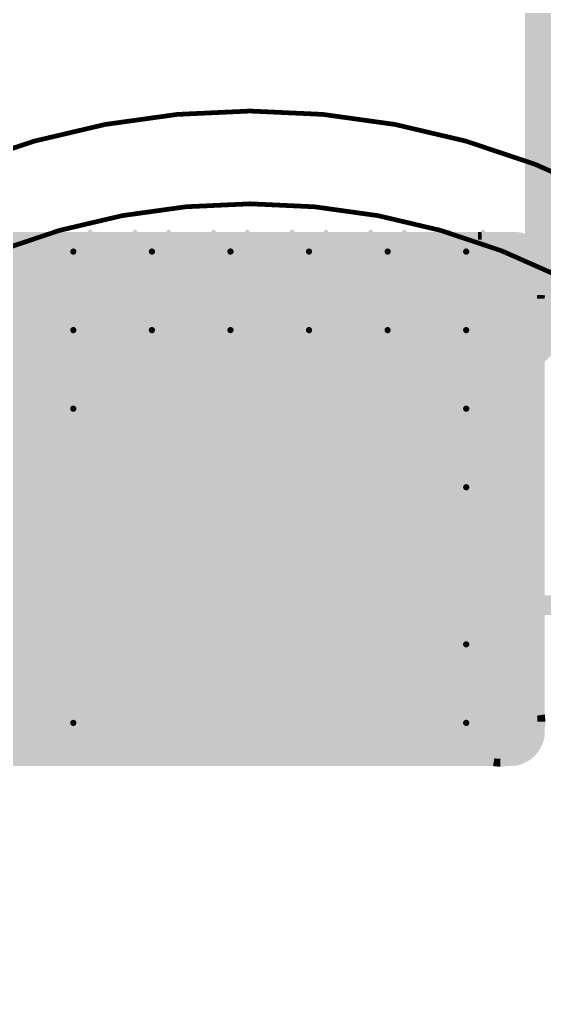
# Model space of a CAD drawing. Extents: x -20 to 155, y -91 to 215.
# Drawn here: x 120.18 to 137.15, y 42.11 to 73.55 of the extents above; entities that cross this region are included whole.
import ezdxf

# ---------------------------------------------------------------- set-up
doc = ezdxf.new("R2010")
doc.units = 0
doc.header["$MEASUREMENT"] = 0
doc.layers.get('0').update_dxf_attribs({"linetype": 'CONTINUOUS'})
for name, color, linetype in [('25-334-0_BOT', 7, 'CONTINUOUS'), ('25-334-0_DRD', 7, 'CONTINUOUS'), ('25-334-0_DRL', 2, 'CONTINUOUS'), ('25-334-0_IN1', 4, 'CONTINUOUS'), ('25-334-0_IN2', 3, 'CONTINUOUS'), ('25-334-0_SMB', 5, 'CONTINUOUS'), ('25-334-0_SMT', 10, 'CONTINUOUS'), ('25-334-0_SST', 12, 'CONTINUOUS'), ('25-334-0_TOP', 11, 'CONTINUOUS'), ('THRUHOLE_TAP', 15, 'CONTINUOUS')]:
    doc.layers.add(name, color=color, linetype=linetype)

# ---------------------------------------------------------------- blocks, each defined once
blk = doc.blocks.new('ROUND_8')
at = {"const_width": 6.49986}
blk.add_lwpolyline([(-3.24993, 0, 1), (3.24993, 0, 1)], format="xyb", close=True, dxfattribs=at)
blk = doc.blocks.new('ROUND_64')
at = {"const_width": 0.35052}
blk.add_lwpolyline([(-0.17526, 0, 1), (0.17526, 0, 1)], format="xyb", close=True, dxfattribs=at)
blk = doc.blocks.new('ROUND_81')
at = {"const_width": 2.99974}
blk.add_lwpolyline([(-1.49987, 0, 1), (1.49987, 0, 1)], format="xyb", close=True, dxfattribs=at)
blk = doc.blocks.new('ROUND_84')
at = {"const_width": 0.10033}
blk.add_lwpolyline([(-0.050164, 0, 1), (0.050164, 0, 1)], format="xyb", close=True, dxfattribs=at)
blk = doc.blocks.new('ROUND_75')
at = {"const_width": 0.10033}
blk.add_lwpolyline([(-0.050164, 0, 1), (0.050164, 0, 1)], format="xyb", close=True, dxfattribs=at)

msp = doc.modelspace()

# ---------------------------------------------------------------- linework, layer by layer
at = {"layer": '25-334-0_BOT'}
for points, const_width in [([(136.271, 66.548), (76.708, 66.548)], 0.254), ([(120.1928, 66.548), (120.1928, 49.53)], 0.254), ([(120.4214, 66.548), (120.4214, 49.53)], 0.254), ([(120.65, 66.548), (120.65, 49.53)], 0.254), ([(120.8786, 66.548), (120.8786, 49.53)], 0.254), ([(121.1072, 66.548), (121.1072, 49.53)], 0.254), ([(121.3358, 66.548), (121.3358, 49.53)], 0.254), ([(121.5644, 66.548), (121.5644, 49.53)], 0.254), ([(121.793, 66.548), (121.793, 49.53)], 0.254), ([(122.0216, 66.548), (122.0216, 49.53)], 0.254), ([(122.2502, 66.548), (122.2502, 49.53)], 0.254), ([(122.4788, 66.548), (122.4788, 49.53)], 0.254), ([(122.7074, 66.548), (122.7074, 49.53)], 0.254), ([(122.936, 66.548), (122.936, 49.53)], 0.254), ([(123.1646, 66.548), (123.1646, 49.53)], 0.254), ([(123.3932, 66.548), (123.3932, 49.53)], 0.254), ([(123.6218, 66.548), (123.6218, 49.53)], 0.254), ([(123.8504, 66.548), (123.8504, 49.53)], 0.254), ([(124.079, 66.548), (124.079, 49.53)], 0.254), ([(124.3076, 66.548), (124.3076, 49.53)], 0.254), ([(124.5362, 66.548), (124.5362, 49.53)], 0.254), ([(124.7648, 66.548), (124.7648, 49.53)], 0.254), ([(124.9934, 66.548), (124.9934, 49.53)], 0.254), ([(125.222, 66.548), (125.222, 49.53)], 0.254), ([(125.4506, 66.548), (125.4506, 49.53)], 0.254), ([(125.6792, 66.548), (125.6792, 49.53)], 0.254), ([(125.9078, 66.548), (125.9078, 49.53)], 0.254), ([(126.1364, 66.548), (126.1364, 49.53)], 0.254), ([(126.365, 66.548), (126.365, 49.53)], 0.254), ([(126.5936, 66.548), (126.5936, 49.53)], 0.254), ([(126.8222, 66.548), (126.8222, 49.53)], 0.254), ([(127.0508, 66.548), (127.0508, 49.53)], 0.254), ([(127.2794, 66.548), (127.2794, 49.53)], 0.254), ([(127.508, 66.548), (127.508, 49.53)], 0.254), ([(127.7366, 66.548), (127.7366, 49.53)], 0.254), ([(127.9652, 66.548), (127.9652, 49.53)], 0.254), ([(128.1938, 66.548), (128.1938, 49.53)], 0.254), ([(128.4224, 66.548), (128.4224, 49.53)], 0.254), ([(128.651, 66.548), (128.651, 49.53)], 0.254), ([(128.8796, 66.548), (128.8796, 49.53)], 0.254), ([(129.1082, 66.548), (129.1082, 49.53)], 0.254), ([(129.3368, 66.548), (129.3368, 49.53)], 0.254), ([(129.5654, 66.548), (129.5654, 49.53)], 0.254), ([(129.794, 66.548), (129.794, 49.53)], 0.254), ([(130.0226, 66.548), (130.0226, 49.53)], 0.254), ([(130.2512, 66.548), (130.2512, 49.53)], 0.254), ([(130.4798, 66.548), (130.4798, 49.53)], 0.254), ([(130.7084, 66.548), (130.7084, 49.53)], 0.254), ([(130.937, 66.548), (130.937, 49.53)], 0.254), ([(131.1656, 66.548), (131.1656, 49.53)], 0.254), ([(131.3942, 66.548), (131.3942, 49.53)], 0.254), ([(131.6228, 66.548), (131.6228, 49.53)], 0.254), ([(131.8514, 66.548), (131.8514, 49.53)], 0.254), ([(132.08, 66.548), (132.08, 49.53)], 0.254), ([(132.3086, 66.548), (132.3086, 49.53)], 0.254), ([(132.5372, 66.548), (132.5372, 49.53)], 0.254), ([(132.7658, 66.548), (132.7658, 49.53)], 0.254), ([(132.9944, 66.548), (132.9944, 49.53)], 0.254), ([(133.223, 66.548), (133.223, 49.53)], 0.254), ([(133.4516, 66.548), (133.4516, 49.53)], 0.254), ([(133.6802, 66.548), (133.6802, 49.53)], 0.254), ([(133.9088, 66.548), (133.9088, 49.53)], 0.254), ([(134.1374, 66.548), (134.1374, 49.53)], 0.254), ([(134.366, 66.548), (134.366, 49.53)], 0.254), ([(134.5946, 66.548), (134.5946, 49.53)], 0.254), ([(134.8232, 66.548), (134.8232, 49.53)], 0.254), ([(135.0518, 66.548), (135.0518, 49.53)], 0.254), ([(135.2804, 66.548), (135.2804, 49.53)], 0.254), ([(135.509, 66.548), (135.509, 49.53)], 0.254), ([(135.7376, 66.548), (135.7376, 49.51222)], 0.254), ([(135.9662, 66.548), (135.9662, 49.53508)], 0.254), ([(136.1948, 66.548), (136.1948, 49.60112)], 0.254), ([(136.4234, 66.51244), (136.4234, 49.71288)], 0.254), ([(136.69518, 66.36766), (33.147, 66.36766)], 0.254), ([(136.652, 66.39814), (136.652, 49.89322)], 0.254), ([(136.90346, 66.13906), (33.147, 66.13906)], 0.254), ([(137.00506, 65.91046), (33.147, 65.91046)], 0.254), ([(136.8806, 66.17208), (136.8806, 50.19294)], 0.254), ([(137.033, 65.68186), (33.147, 65.68186)], 0.254), ([(137.033, 65.786), (137.033, 51.054)], 0.254), ([(137.033, 65.45326), (33.147, 65.45326)], 0.254), ([(137.033, 65.22466), (33.147, 65.22466)], 0.254), ([(137.033, 64.99606), (33.147, 64.99606)], 0.254), ([(137.033, 64.76746), (33.147, 64.76746)], 0.254), ([(137.033, 64.53886), (-3.937, 64.53886)], 0.254), ([(137.033, 64.31026), (-3.937, 64.31026)], 0.254), ([(137.033, 64.08166), (-3.937, 64.08166)], 0.254), ([(137.033, 63.85306), (15.24, 63.85306)], 0.254), ([(137.033, 63.62446), (15.24, 63.62446)], 0.254), ([(137.033, 63.39586), (15.24, 63.39586)], 0.254), ([(137.033, 63.16726), (15.24, 63.16726)], 0.254), ([(137.033, 62.93866), (15.24, 62.93866)], 0.254), ([(137.033, 62.71006), (15.24, 62.71006)], 0.254), ([(137.033, 62.48146), (15.24, 62.48146)], 0.254), ([(137.033, 62.25286), (15.24, 62.25286)], 0.254), ([(137.033, 62.02426), (15.24, 62.02426)], 0.254), ([(137.033, 61.79566), (15.24, 61.79566)], 0.254), ([(137.033, 61.56706), (15.24, 61.56706)], 0.254), ([(137.033, 61.33846), (15.24, 61.33846)], 0.254), ([(137.033, 61.10986), (15.24, 61.10986)], 0.254), ([(137.033, 60.88126), (15.24, 60.88126)], 0.254), ([(137.033, 60.65266), (15.24, 60.65266)], 0.254), ([(137.033, 60.42406), (15.24, 60.42406)], 0.254), ([(137.033, 60.19546), (15.24, 60.19546)], 0.254), ([(137.033, 59.96686), (15.24, 59.96686)], 0.254), ([(137.033, 59.73826), (15.24, 59.73826)], 0.254), ([(137.033, 59.50966), (15.24, 59.50966)], 0.254), ([(137.033, 59.28106), (15.24, 59.28106)], 0.254), ([(137.033, 59.05246), (26.72588, 59.05246)], 0.254), ([(137.033, 58.82386), (26.97734, 58.82386)], 0.254), ([(137.033, 58.59526), (27.12974, 58.59526)], 0.254), ([(137.033, 58.36666), (27.21864, 58.36666)], 0.254), ([(137.033, 58.13806), (27.25928, 58.13806)], 0.254), ([(137.033, 57.90946), (27.25928, 57.90946)], 0.254), ([(137.033, 57.45226), (27.11958, 57.45226)], 0.254), ([(137.033, 57.68086), (27.21356, 57.68086)], 0.254), ([(137.033, 57.22366), (101.73716, 57.22366)], 0.254), ([(137.033, 56.99506), (102.57282, 56.99506)], 0.254), ([(137.033, 56.76646), (103.18242, 56.76646)], 0.254), ([(137.033, 56.53786), (103.68026, 56.53786)], 0.254), ([(137.033, 56.30926), (104.1019, 56.30926)], 0.254), ([(127.635, 56.1848), (131.6482, 56.1848), (133.223, 54.61), (142.875, 54.61), (148.844, 48.641), (148.844, 22.479), (142.875, 16.51), (137.16, 16.51)], 0.635), ([(137.033, 56.08066), (104.47528, 56.08066)], 0.254), ([(137.033, 55.85206), (104.80802, 55.85206)], 0.254), ([(137.033, 55.62346), (105.11028, 55.62346)], 0.254), ([(137.033, 55.39486), (105.3846, 55.39486)], 0.254), ([(137.033, 55.16626), (105.63606, 55.16626)], 0.254), ([(137.033, 54.93766), (105.86974, 54.93766)], 0.254), ([(137.033, 54.70906), (106.08564, 54.70906)], 0.254), ([(137.033, 54.48046), (106.28376, 54.48046)], 0.254), ([(137.033, 54.25186), (106.46918, 54.25186)], 0.254), ([(137.033, 54.02326), (106.6419, 54.02326)], 0.254), ([(137.033, 53.79466), (106.80192, 53.79466)], 0.254), ([(137.033, 53.56606), (106.95178, 53.56606)], 0.254), ([(137.033, 53.33746), (107.08894, 53.33746)], 0.254), ([(137.033, 53.10886), (107.21848, 53.10886)], 0.254), ([(137.033, 52.88026), (107.33786, 52.88026)], 0.254), ([(137.033, 52.65166), (107.44708, 52.65166)], 0.254), ([(137.033, 52.42306), (107.54868, 52.42306)], 0.254), ([(137.033, 52.19446), (107.64266, 52.19446)], 0.254), ([(137.033, 51.96586), (107.72902, 51.96586)], 0.254), ([(137.033, 51.73726), (107.80776, 51.73726)], 0.254), ([(137.033, 51.50866), (107.87888, 51.50866)], 0.254), ([(137.033, 51.28006), (107.94238, 51.28006)], 0.254), ([(137.033, 51.05146), (107.99826, 51.05146)], 0.254), ([(137.04824, 50.82286), (108.04652, 50.82286)], 0.254), ([(137.02538, 50.59426), (108.0897, 50.59426)], 0.254), ([(136.96188, 50.36566), (108.12526, 50.36566)], 0.254), ([(136.84758, 50.13706), (108.15574, 50.13706)], 0.254), ([(136.66724, 49.90846), (108.1786, 49.90846)], 0.254), ([(136.36498, 49.67986), (108.19638, 49.67986)], 0.254), ([(135.509, 49.53), (108.204, 49.53)], 0.254)]:
    msp.add_lwpolyline(points, dxfattribs=dict(at, const_width=const_width))
at = {"layer": '25-334-0_BOT', "const_width": 0.254}
for points in [[(137.033, 65.786, 0.3333333), (136.271, 66.548)], [(135.71982, 49.51222, 0.4142136), (137.05078, 50.84318)], [(137.05078, 50.84318, 0.0398167), (137.03395, 51.05415)], [(135.509, 49.53, 0.0398168), (135.71982, 49.51319)]]:
    msp.add_lwpolyline(points, format="xyb", dxfattribs=at)
at = {"layer": '25-334-0_DRD', "const_width": 0.254}
for points in [[(122.555, 66.675), (121.285, 65.405)], [(122.555, 65.405), (121.285, 66.675)], [(125.095, 66.675), (123.825, 65.405)], [(125.095, 65.405), (123.825, 66.675)], [(127.635, 66.675), (126.365, 65.405)], [(127.635, 65.405), (126.365, 66.675)], [(130.175, 66.675), (128.905, 65.405)], [(130.175, 65.405), (128.905, 66.675)], [(132.715, 66.675), (131.445, 65.405)], [(132.715, 65.405), (131.445, 66.675)], [(135.255, 66.675), (133.985, 65.405)], [(135.255, 65.405), (133.985, 66.675)], [(122.555, 64.135), (121.285, 62.865)], [(122.555, 62.865), (121.285, 64.135)], [(125.095, 64.135), (123.825, 62.865)], [(125.095, 62.865), (123.825, 64.135)], [(127.635, 64.135), (126.365, 62.865)], [(127.635, 62.865), (126.365, 64.135)], [(130.175, 64.135), (128.905, 62.865)], [(130.175, 62.865), (128.905, 64.135)], [(132.715, 64.135), (131.445, 62.865)], [(132.715, 62.865), (131.445, 64.135)], [(135.255, 64.135), (133.985, 62.865)], [(135.255, 62.865), (133.985, 64.135)], [(122.555, 61.595), (121.285, 60.325)], [(122.555, 60.325), (121.285, 61.595)], [(135.255, 61.595), (133.985, 60.325)], [(135.255, 60.325), (133.985, 61.595)], [(135.255, 59.055), (133.985, 57.785)], [(135.255, 57.785), (133.985, 59.055)], [(126.365, 57.4548), (126.365, 56.1848)], [(127.635, 57.4548), (126.365, 57.4548)], [(127.635, 54.9148), (127.635, 57.4548)], [(126.365, 56.1848), (128.905, 56.1848)], [(128.905, 56.1848), (128.905, 54.9148)], [(128.905, 54.9148), (127.635, 54.9148)], [(135.255, 53.975), (133.985, 52.705)], [(135.255, 52.705), (133.985, 53.975)], [(122.555, 51.435), (121.285, 50.165)], [(122.555, 50.165), (121.285, 51.435)], [(135.255, 51.435), (133.985, 50.165)], [(135.255, 50.165), (133.985, 51.435)]]:
    msp.add_lwpolyline(points, dxfattribs=at)
at = {"layer": '25-334-0_IN2', "const_width": 0.254}
for points in [[(135.001, 66.548), (76.708, 66.548)], [(120.26646, 66.548), (120.26646, 49.53)], [(120.49506, 66.548), (120.49506, 49.53)], [(120.72366, 66.548), (120.72366, 49.53)], [(120.95226, 66.548), (120.95226, 49.53)], [(121.18086, 66.548), (121.18086, 49.53)], [(121.40946, 66.548), (121.40946, 49.53)], [(121.63806, 66.548), (121.63806, 49.53)], [(121.86666, 66.548), (121.86666, 49.53)], [(122.09526, 66.548), (122.09526, 49.53)], [(122.32386, 66.548), (122.32386, 49.53)], [(122.55246, 66.548), (122.55246, 49.53)], [(122.78106, 66.548), (122.78106, 49.53)], [(123.00966, 66.548), (123.00966, 49.53)], [(123.23826, 66.548), (123.23826, 49.53)], [(123.46686, 66.548), (123.46686, 49.53)], [(123.69546, 66.548), (123.69546, 49.53)], [(123.92406, 66.548), (123.92406, 49.53)], [(124.15266, 66.548), (124.15266, 49.53)], [(124.38126, 66.548), (124.38126, 49.53)], [(124.60986, 66.548), (124.60986, 49.53)], [(124.83846, 66.548), (124.83846, 49.53)], [(125.06706, 66.548), (125.06706, 49.53)], [(125.29566, 66.548), (125.29566, 49.53)], [(125.52426, 66.548), (125.52426, 49.53)], [(125.75286, 66.548), (125.75286, 49.53)], [(125.98146, 66.548), (125.98146, 49.53)], [(126.21006, 66.548), (126.21006, 49.53)], [(126.43866, 66.548), (126.43866, 49.53)], [(126.66726, 66.548), (126.66726, 49.53)], [(126.89586, 66.548), (126.89586, 49.53)], [(127.12446, 66.548), (127.12446, 49.53)], [(127.35306, 66.548), (127.35306, 49.53)], [(127.58166, 66.548), (127.58166, 49.53)], [(127.81026, 66.548), (127.81026, 49.53)], [(128.03886, 66.548), (128.03886, 49.53)], [(128.26746, 66.548), (128.26746, 49.53)], [(128.49606, 66.548), (128.49606, 49.53)], [(128.72466, 66.548), (128.72466, 49.53)], [(128.95326, 66.548), (128.95326, 49.53)], [(129.18186, 66.548), (129.18186, 49.53)], [(129.41046, 66.548), (129.41046, 49.53)], [(129.63906, 66.548), (129.63906, 49.53)], [(129.86766, 66.548), (129.86766, 49.53)], [(130.09626, 66.548), (130.09626, 49.53)], [(130.32486, 66.548), (130.32486, 49.53)], [(130.55346, 66.548), (130.55346, 49.53)], [(130.78206, 66.548), (130.78206, 49.53)], [(131.01066, 66.548), (131.01066, 49.53)], [(131.23926, 66.548), (131.23926, 49.53)], [(131.46786, 66.548), (131.46786, 49.53)], [(131.69646, 66.548), (131.69646, 49.53)], [(131.92506, 66.548), (131.92506, 49.53)], [(132.15366, 66.548), (132.15366, 49.53)], [(132.38226, 66.548), (132.38226, 49.53)], [(132.61086, 66.548), (132.61086, 49.53)], [(132.83946, 66.548), (132.83946, 49.53)], [(133.06806, 66.548), (133.06806, 49.53)], [(133.29666, 66.548), (133.29666, 49.53)], [(133.52526, 66.548), (133.52526, 49.53)], [(133.75386, 66.548), (133.75386, 49.53)], [(133.98246, 66.548), (133.98246, 49.53)], [(134.21106, 66.548), (134.21106, 49.53)], [(134.43966, 66.548), (134.43966, 49.55032)], [(134.66826, 66.548), (134.66826, 49.59096)], [(134.89686, 66.548), (134.89686, 49.64938)], [(135.11784, 66.55054), (135.00106, 66.54698)], [(135.12546, 66.55054), (135.12546, 49.72812)], [(135.35406, 66.53784), (135.35406, 49.82718)], [(135.93318, 66.3702), (40.10152, 66.3702)], [(135.58266, 66.49466), (135.58266, 49.95164)], [(135.81126, 66.421), (135.81126, 50.10404)], [(136.03986, 66.31686), (136.03986, 50.28946)], [(136.54786, 65.913), (39.27602, 65.913)], [(136.30402, 66.1416), (39.61384, 66.1416)], [(136.26846, 66.16954), (136.26846, 50.51806)], [(136.49706, 65.96634), (136.49706, 50.80508)], [(136.72312, 65.6844), (39.0144, 65.6844)], [(136.72566, 65.68186), (136.72566, 51.19116)], [(136.85012, 65.4558), (38.80104, 65.4558)], [(136.99998, 64.9986), (38.48608, 64.9986)], [(136.94156, 65.2272), (38.62832, 65.2272)], [(136.95426, 65.19164), (136.95426, 51.81346)], [(137.03046, 64.77), (38.36924, 64.77)], [(137.033, 64.516), (137.03656, 64.63284)], [(137.033, 64.3128), (38.2016, 64.3128)], [(137.033, 64.5414), (38.27526, 64.5414)], [(137.033, 64.516), (137.033, 52.324)], [(137.033, 64.0842), (38.14826, 64.0842)], [(137.033, 63.8556), (38.11016, 63.8556)], [(137.033, 63.3984), (38.08984, 63.3984)], [(137.033, 63.627), (38.09238, 63.627)], [(137.033, 63.1698), (38.1, 63.1698)], [(137.033, 62.9412), (38.1, 62.9412)], [(137.033, 62.7126), (38.1, 62.7126)], [(137.033, 62.484), (38.1, 62.484)], [(137.033, 62.2554), (38.1, 62.2554)], [(137.033, 62.0268), (38.1, 62.0268)], [(137.033, 61.7982), (38.1, 61.7982)], [(137.033, 61.5696), (38.1, 61.5696)], [(137.033, 61.341), (38.1, 61.341)], [(137.033, 61.1124), (38.1, 61.1124)], [(137.033, 60.8838), (38.1, 60.8838)], [(137.033, 60.6552), (38.1, 60.6552)], [(137.033, 60.4266), (38.1, 60.4266)], [(137.033, 60.198), (38.1, 60.198)], [(137.033, 59.9694), (38.1, 59.9694)], [(137.033, 59.7408), (38.1, 59.7408)], [(137.033, 59.5122), (38.1, 59.5122)], [(137.033, 59.2836), (38.1, 59.2836)], [(137.033, 59.055), (38.1, 59.055)], [(137.033, 58.8264), (38.1, 58.8264)], [(137.033, 58.5978), (38.1, 58.5978)], [(137.033, 58.3692), (38.1, 58.3692)], [(137.033, 58.1406), (38.1, 58.1406)], [(137.033, 57.912), (38.1, 57.912)], [(137.033, 57.6834), (38.1, 57.6834)], [(137.033, 57.4548), (38.1, 57.4548)], [(137.033, 57.2262), (101.72446, 57.2262)], [(137.033, 56.9976), (102.5652, 56.9976)], [(137.033, 56.769), (103.1748, 56.769)], [(137.033, 56.5404), (103.67264, 56.5404)], [(137.033, 56.3118), (104.09682, 56.3118)], [(137.033, 56.0832), (104.4702, 56.0832)], [(137.033, 55.8546), (104.80294, 55.8546)], [(137.033, 55.626), (105.1052, 55.626)], [(137.033, 55.3974), (105.37952, 55.3974)], [(137.033, 55.1688), (105.63352, 55.1688)], [(137.033, 54.9402), (105.86466, 54.9402)], [(137.033, 54.7116), (106.08056, 54.7116)], [(137.033, 54.483), (106.28122, 54.483)], [(137.033, 54.2544), (106.46664, 54.2544)], [(137.033, 54.0258), (106.63936, 54.0258)], [(137.033, 53.7972), (106.79938, 53.7972)], [(137.033, 53.5686), (106.94924, 53.5686)], [(137.033, 53.34), (107.0864, 53.34)], [(137.033, 53.1114), (107.21594, 53.1114)], [(137.033, 52.8828), (107.33532, 52.8828)], [(137.033, 52.6542), (107.44454, 52.6542)], [(137.033, 52.4256), (107.54868, 52.4256)], [(137.0203, 52.197), (107.64012, 52.197)], [(136.98728, 51.9684), (107.72648, 51.9684)], [(136.93394, 51.7398), (107.80522, 51.7398)], [(136.86282, 51.5112), (107.87634, 51.5112)], [(136.76884, 51.2826), (107.93984, 51.2826)], [(136.652, 51.054), (107.99572, 51.054)], [(136.50976, 50.8254), (108.04652, 50.8254)], [(136.3345, 50.5968), (108.0897, 50.5968)], [(136.12368, 50.3682), (108.12526, 50.3682)], [(135.85698, 50.1396), (108.15574, 50.1396)], [(135.509, 49.911), (108.1786, 49.911)], [(134.99846, 49.6824), (108.19638, 49.6824)], [(134.239, 49.53), (108.204, 49.53)]]:
    msp.add_lwpolyline(points, dxfattribs=at)
for points in [[(137.03554, 64.63284, 0.4142136), (135.11784, 66.55054)], [(134.239, 49.53, 0.3746454), (137.033, 52.324)]]:
    msp.add_lwpolyline(points, format="xyb", dxfattribs=at)
at = {"layer": '25-334-0_SMB', "const_width": 1.99898}
for points in [[(132.207, 64.77), (122.047, 64.77)], [(135.255, 50.8), (135.255, 64.77)]]:
    msp.add_lwpolyline(points, dxfattribs=at)
at = {"layer": '25-334-0_SST', "const_width": 0.1524}
for points in [[(127.635, 70.58406, 0.4142136), (102.13594, 45.085)], [(153.13406, 45.085, 0.4142136), (127.635, 70.58406)], [(127.635, 67.58432, 0.4142136), (105.13568, 45.085)], [(150.13432, 45.085, 0.4142136), (127.635, 67.58432)], [(102.13594, 45.085, 0.4142136), (127.635, 19.58594)], [(105.13568, 45.085, 0.4142136), (127.635, 22.58568)], [(127.635, 19.58594, 0.4142136), (153.13406, 45.085)], [(127.635, 22.58568, 0.4142136), (150.13432, 45.085)]]:
    msp.add_lwpolyline(points, format="xyb", dxfattribs=at)
at = {"layer": '25-334-0_TOP'}
for points, const_width in [([(127.635, 56.1848), (129.9718, 56.1848), (137.16, 63.373), (137.16, 78.3336)], 1.27), ([(136.271, 66.548), (76.835, 66.548)], 0.254), ([(120.0912, 66.548), (120.0912, 49.53)], 0.254), ([(120.3198, 66.548), (120.3198, 49.53)], 0.254), ([(120.5484, 66.548), (120.5484, 49.53)], 0.254), ([(120.777, 66.548), (120.777, 49.53)], 0.254), ([(121.0056, 66.548), (121.0056, 49.53)], 0.254), ([(121.2342, 66.548), (121.2342, 49.53)], 0.254), ([(121.4628, 66.548), (121.4628, 49.53)], 0.254), ([(121.6914, 66.548), (121.6914, 49.53)], 0.254), ([(121.92, 66.548), (121.92, 49.53)], 0.254), ([(122.1486, 66.548), (122.1486, 49.53)], 0.254), ([(122.3772, 66.548), (122.3772, 49.53)], 0.254), ([(122.6058, 66.548), (122.6058, 49.53)], 0.254), ([(122.8344, 66.548), (122.8344, 49.53)], 0.254), ([(123.063, 66.548), (123.063, 49.53)], 0.254), ([(123.2916, 66.548), (123.2916, 49.53)], 0.254), ([(123.5202, 66.548), (123.5202, 49.53)], 0.254), ([(123.7488, 66.548), (123.7488, 49.53)], 0.254), ([(123.9774, 66.548), (123.9774, 49.53)], 0.254), ([(124.206, 66.548), (124.206, 49.53)], 0.254), ([(124.4346, 66.548), (124.4346, 49.53)], 0.254), ([(124.6632, 66.548), (124.6632, 49.53)], 0.254), ([(124.8918, 66.548), (124.8918, 49.53)], 0.254), ([(125.1204, 66.548), (125.1204, 49.53)], 0.254), ([(125.349, 66.548), (125.349, 49.53)], 0.254), ([(125.5776, 66.548), (125.5776, 49.53)], 0.254), ([(125.8062, 66.548), (125.8062, 49.53)], 0.254), ([(126.0348, 66.548), (126.0348, 49.53)], 0.254), ([(126.2634, 66.548), (126.2634, 49.53)], 0.254), ([(126.492, 66.548), (126.492, 49.53)], 0.254), ([(126.7206, 66.548), (126.7206, 49.53)], 0.254), ([(126.9492, 66.548), (126.9492, 49.53)], 0.254), ([(127.1778, 66.548), (127.1778, 49.53)], 0.254), ([(127.4064, 66.548), (127.4064, 49.53)], 0.254), ([(127.635, 66.548), (127.635, 49.53)], 0.254), ([(127.8636, 66.548), (127.8636, 49.53)], 0.254), ([(128.0922, 66.548), (128.0922, 49.53)], 0.254), ([(128.3208, 66.548), (128.3208, 49.53)], 0.254), ([(128.5494, 66.548), (128.5494, 49.53)], 0.254), ([(128.778, 66.548), (128.778, 49.53)], 0.254), ([(129.0066, 66.548), (129.0066, 49.53)], 0.254), ([(129.2352, 66.548), (129.2352, 49.53)], 0.254), ([(129.4638, 66.548), (129.4638, 49.53)], 0.254), ([(129.6924, 66.548), (129.6924, 49.53)], 0.254), ([(129.921, 66.548), (129.921, 49.53)], 0.254), ([(130.1496, 66.548), (130.1496, 49.53)], 0.254), ([(130.3782, 66.548), (130.3782, 49.53)], 0.254), ([(130.6068, 66.548), (130.6068, 49.53)], 0.254), ([(130.8354, 66.548), (130.8354, 49.53)], 0.254), ([(131.064, 66.548), (131.064, 49.53)], 0.254), ([(131.2926, 66.548), (131.2926, 49.53)], 0.254), ([(131.5212, 66.548), (131.5212, 49.53)], 0.254), ([(131.7498, 66.548), (131.7498, 49.53)], 0.254), ([(131.9784, 66.548), (131.9784, 49.53)], 0.254), ([(132.207, 66.548), (132.207, 49.53)], 0.254), ([(132.4356, 66.548), (132.4356, 49.53)], 0.254), ([(132.6642, 66.548), (132.6642, 49.53)], 0.254), ([(132.8928, 66.548), (132.8928, 49.53)], 0.254), ([(133.1214, 66.548), (133.1214, 49.53)], 0.254), ([(133.35, 66.548), (133.35, 49.53)], 0.254), ([(133.5786, 66.548), (133.5786, 49.53)], 0.254), ([(133.8072, 66.548), (133.8072, 49.53)], 0.254), ([(134.0358, 66.548), (134.0358, 49.53)], 0.254), ([(134.2644, 66.548), (134.2644, 49.53)], 0.254), ([(134.493, 66.548), (134.493, 49.53)], 0.254), ([(134.7216, 66.548), (134.7216, 49.53)], 0.254), ([(134.9502, 66.548), (134.9502, 49.53)], 0.254), ([(135.1788, 66.548), (135.1788, 49.53)], 0.254), ([(135.4074, 66.548), (135.4074, 49.53)], 0.254), ([(135.636, 66.548), (135.636, 49.53)], 0.254), ([(135.8646, 66.548), (135.8646, 49.53)], 0.254), ([(136.0932, 66.548), (136.0932, 49.53)], 0.254), ([(136.3218, 66.53784), (136.3218, 49.5681)], 0.254), ([(136.75106, 66.3194), (53.87848, 66.3194)], 0.254), ([(136.5504, 66.4591), (136.5504, 49.67224)], 0.254), ([(136.779, 66.294), (136.779, 49.8602)], 0.254), ([(136.9314, 66.0908), (53.4543, 66.0908)], 0.254), ([(137.0076, 65.90792), (137.0076, 50.28438)], 0.254), ([(137.033, 65.6336), (52.91836, 65.6336)], 0.254), ([(137.01776, 65.8622), (53.15204, 65.8622)], 0.254), ([(137.033, 65.786), (137.033, 50.419)], 0.254), ([(137.033, 65.405), (52.73294, 65.405)], 0.254), ([(137.033, 64.9478), (52.46116, 64.9478)], 0.254), ([(137.033, 65.1764), (52.58308, 65.1764)], 0.254), ([(137.033, 64.7192), (52.36464, 64.7192)], 0.254), ([(137.033, 64.4906), (52.29352, 64.4906)], 0.254), ([(137.033, 64.0334), (52.2097, 64.0334)], 0.254), ([(137.033, 64.262), (52.24018, 64.262)], 0.254), ([(137.033, 63.8048), (52.197, 63.8048)], 0.254), ([(137.033, 63.5762), (52.197, 63.5762)], 0.254), ([(137.033, 63.3476), (52.197, 63.3476)], 0.254), ([(137.033, 63.119), (52.197, 63.119)], 0.254), ([(137.033, 62.8904), (52.197, 62.8904)], 0.254), ([(137.033, 62.6618), (52.197, 62.6618)], 0.254), ([(137.033, 62.4332), (52.197, 62.4332)], 0.254), ([(137.033, 62.2046), (52.197, 62.2046)], 0.254), ([(137.033, 61.976), (52.197, 61.976)], 0.254), ([(137.033, 61.7474), (52.197, 61.7474)], 0.254), ([(137.033, 61.5188), (52.197, 61.5188)], 0.254), ([(137.033, 61.2902), (52.197, 61.2902)], 0.254), ([(137.033, 61.0616), (52.197, 61.0616)], 0.254), ([(137.033, 60.833), (52.197, 60.833)], 0.254), ([(137.033, 60.6044), (52.197, 60.6044)], 0.254), ([(137.033, 60.3758), (52.197, 60.3758)], 0.254), ([(137.033, 60.1472), (52.197, 60.1472)], 0.254), ([(137.033, 59.9186), (52.197, 59.9186)], 0.254), ([(137.033, 59.69), (52.197, 59.69)], 0.254), ([(137.033, 59.4614), (52.197, 59.4614)], 0.254), ([(137.033, 59.2328), (52.197, 59.2328)], 0.254), ([(137.033, 59.0042), (52.197, 59.0042)], 0.254), ([(137.033, 58.7756), (52.197, 58.7756)], 0.254), ([(137.033, 58.547), (52.197, 58.547)], 0.254), ([(137.033, 58.3184), (52.197, 58.3184)], 0.254), ([(137.033, 58.0898), (52.197, 58.0898)], 0.254), ([(137.033, 57.8612), (52.197, 57.8612)], 0.254), ([(137.033, 57.6326), (52.197, 57.6326)], 0.254), ([(137.033, 57.404), (100.33, 57.404)], 0.254), ([(137.033, 57.1754), (102.08768, 57.1754)], 0.254), ([(137.033, 56.9468), (102.85476, 56.9468)], 0.254), ([(137.033, 56.7182), (103.4288, 56.7182)], 0.254), ([(137.033, 56.4896), (103.90378, 56.4896)], 0.254), ([(137.033, 56.261), (104.31018, 56.261)], 0.254), ([(137.033, 56.0324), (104.66832, 56.0324)], 0.254), ([(137.033, 55.8038), (104.9909, 55.8038)], 0.254), ([(137.033, 55.5752), (105.28046, 55.5752)], 0.254), ([(137.033, 55.3466), (105.54716, 55.3466)], 0.254), ([(137.033, 55.118), (105.791, 55.118)], 0.254), ([(137.033, 54.8894), (106.01452, 54.8894)], 0.254), ([(137.033, 54.6608), (106.2228, 54.6608)], 0.254), ([(137.033, 54.4322), (106.41584, 54.4322)], 0.254), ([(137.033, 54.2036), (106.59364, 54.2036)], 0.254), ([(137.033, 53.975), (106.75874, 53.975)], 0.254), ([(137.033, 53.7464), (106.91368, 53.7464)], 0.254), ([(137.033, 53.5178), (107.05592, 53.5178)], 0.254), ([(137.033, 53.2892), (107.188, 53.2892)], 0.254), ([(137.033, 53.0606), (107.31246, 53.0606)], 0.254), ([(137.033, 52.832), (107.42422, 52.832)], 0.254), ([(137.033, 52.6034), (107.52836, 52.6034)], 0.254), ([(137.033, 52.3748), (107.62488, 52.3748)], 0.254), ([(137.033, 52.1462), (107.71378, 52.1462)], 0.254), ([(137.033, 51.9176), (107.79252, 51.9176)], 0.254), ([(137.033, 51.689), (107.86618, 51.689)], 0.254), ([(137.033, 51.4604), (107.92968, 51.4604)], 0.254), ([(137.033, 51.2318), (107.9881, 51.2318)], 0.254), ([(137.033, 51.0032), (108.0389, 51.0032)], 0.254), ([(137.033, 50.7746), (108.08208, 50.7746)], 0.254), ([(137.033, 50.546), (108.12018, 50.546)], 0.254), ([(137.01522, 50.3174), (108.15066, 50.3174)], 0.254), ([(136.93394, 50.0888), (108.17352, 50.0888)], 0.254), ([(136.77646, 49.8602), (108.1913, 49.8602)], 0.254), ([(136.47674, 49.6316), (108.20146, 49.6316)], 0.254), ([(136.144, 49.53), (108.204, 49.53)], 0.254)]:
    msp.add_lwpolyline(points, dxfattribs=dict(at, const_width=const_width))
at = {"layer": '25-334-0_TOP', "const_width": 0.254}
for points in [[(137.033, 65.786, 0.3333333), (136.271, 66.548)], [(136.144, 49.53, 0.3431078), (137.033, 50.419)]]:
    msp.add_lwpolyline(points, format="xyb", dxfattribs=at)

# ---------------------------------------------------------------- block references
at = {"layer": '25-334-0_BOT'}
for name, p in [('ROUND_64', (121.92, 66.04)), ('ROUND_64', (124.46, 66.04)), ('ROUND_64', (127, 66.04)), ('ROUND_64', (129.54, 66.04)), ('ROUND_64', (132.08, 66.04)), ('ROUND_64', (134.62, 66.04)), ('ROUND_64', (121.92, 63.5)), ('ROUND_64', (124.46, 63.5)), ('ROUND_64', (127, 63.5)), ('ROUND_64', (129.54, 63.5)), ('ROUND_64', (132.08, 63.5)), ('ROUND_64', (134.62, 63.5)), ('ROUND_8', (127.635, 56.1848)), ('ROUND_64', (121.92, 60.96)), ('ROUND_64', (134.62, 60.96)), ('ROUND_64', (134.62, 58.42)), ('ROUND_64', (134.62, 53.34)), ('ROUND_64', (121.92, 50.8)), ('ROUND_64', (134.62, 50.8))]:
    msp.add_blockref(name, p, dxfattribs=at)
at = {"layer": '25-334-0_DRL'}
for name, p in [('ROUND_84', (121.92, 66.04)), ('ROUND_84', (124.46, 66.04)), ('ROUND_84', (127, 66.04)), ('ROUND_84', (129.54, 66.04)), ('ROUND_84', (132.08, 66.04)), ('ROUND_84', (134.62, 66.04)), ('ROUND_84', (121.92, 63.5)), ('ROUND_84', (124.46, 63.5)), ('ROUND_84', (127, 63.5)), ('ROUND_84', (129.54, 63.5)), ('ROUND_84', (132.08, 63.5)), ('ROUND_84', (134.62, 63.5)), ('ROUND_84', (121.92, 60.96)), ('ROUND_84', (134.62, 60.96)), ('ROUND_81', (127.635, 56.1848)), ('ROUND_84', (134.62, 58.42)), ('ROUND_84', (134.62, 53.34)), ('ROUND_84', (121.92, 50.8)), ('ROUND_84', (134.62, 50.8))]:
    msp.add_blockref(name, p, dxfattribs=at)
at = {"layer": '25-334-0_IN1'}
for name, p in [('ROUND_64', (121.92, 66.04)), ('ROUND_64', (124.46, 66.04)), ('ROUND_64', (127, 66.04)), ('ROUND_64', (129.54, 66.04)), ('ROUND_64', (132.08, 66.04)), ('ROUND_64', (134.62, 66.04)), ('ROUND_64', (121.92, 63.5)), ('ROUND_64', (124.46, 63.5)), ('ROUND_64', (127, 63.5)), ('ROUND_64', (129.54, 63.5)), ('ROUND_64', (132.08, 63.5)), ('ROUND_64', (134.62, 63.5)), ('ROUND_8', (127.635, 56.1848)), ('ROUND_64', (121.92, 60.96)), ('ROUND_64', (134.62, 60.96)), ('ROUND_64', (134.62, 58.42)), ('ROUND_64', (134.62, 53.34)), ('ROUND_64', (121.92, 50.8)), ('ROUND_64', (134.62, 50.8))]:
    msp.add_blockref(name, p, dxfattribs=at)
at = {"layer": '25-334-0_IN2'}
for name, p in [('ROUND_64', (121.92, 66.04)), ('ROUND_64', (124.46, 66.04)), ('ROUND_64', (127, 66.04)), ('ROUND_64', (129.54, 66.04)), ('ROUND_64', (132.08, 66.04)), ('ROUND_64', (134.62, 66.04)), ('ROUND_64', (121.92, 63.5)), ('ROUND_64', (124.46, 63.5)), ('ROUND_64', (127, 63.5)), ('ROUND_64', (129.54, 63.5)), ('ROUND_64', (132.08, 63.5)), ('ROUND_64', (134.62, 63.5)), ('ROUND_8', (127.635, 56.1848)), ('ROUND_64', (121.92, 60.96)), ('ROUND_64', (134.62, 60.96)), ('ROUND_64', (134.62, 58.42)), ('ROUND_64', (134.62, 53.34)), ('ROUND_64', (121.92, 50.8)), ('ROUND_64', (134.62, 50.8))]:
    msp.add_blockref(name, p, dxfattribs=at)
at = {"layer": '25-334-0_SMB'}
msp.add_blockref('ROUND_8', (127.635, 56.1848), dxfattribs=at)
at = {"layer": '25-334-0_SMT'}
msp.add_blockref('ROUND_8', (127.635, 56.1848), dxfattribs=at)
at = {"layer": '25-334-0_TOP'}
for name, p in [('ROUND_64', (121.92, 66.04)), ('ROUND_64', (124.46, 66.04)), ('ROUND_64', (127, 66.04)), ('ROUND_64', (129.54, 66.04)), ('ROUND_64', (132.08, 66.04)), ('ROUND_64', (134.62, 66.04)), ('ROUND_64', (121.92, 63.5)), ('ROUND_64', (124.46, 63.5)), ('ROUND_64', (127, 63.5)), ('ROUND_64', (129.54, 63.5)), ('ROUND_64', (132.08, 63.5)), ('ROUND_64', (134.62, 63.5)), ('ROUND_8', (127.635, 56.1848)), ('ROUND_64', (121.92, 60.96)), ('ROUND_64', (134.62, 60.96)), ('ROUND_64', (134.62, 58.42)), ('ROUND_64', (134.62, 53.34)), ('ROUND_64', (121.92, 50.8)), ('ROUND_64', (134.62, 50.8))]:
    msp.add_blockref(name, p, dxfattribs=at)
at = {"layer": 'THRUHOLE_TAP'}
for name, p in [('ROUND_75', (121.92, 66.04)), ('ROUND_75', (124.46, 66.04)), ('ROUND_75', (127, 66.04)), ('ROUND_75', (129.54, 66.04)), ('ROUND_75', (132.08, 66.04)), ('ROUND_75', (134.62, 66.04)), ('ROUND_75', (121.92, 63.5)), ('ROUND_75', (124.46, 63.5)), ('ROUND_75', (127, 63.5)), ('ROUND_75', (129.54, 63.5)), ('ROUND_75', (132.08, 63.5)), ('ROUND_75', (134.62, 63.5)), ('ROUND_75', (121.92, 60.96)), ('ROUND_75', (134.62, 60.96)), ('ROUND_81', (127.635, 56.1848)), ('ROUND_75', (134.62, 58.42)), ('ROUND_75', (134.62, 53.34)), ('ROUND_75', (121.92, 50.8)), ('ROUND_75', (134.62, 50.8))]:
    msp.add_blockref(name, p, dxfattribs=at)

doc.saveas('drawing.dxf')
